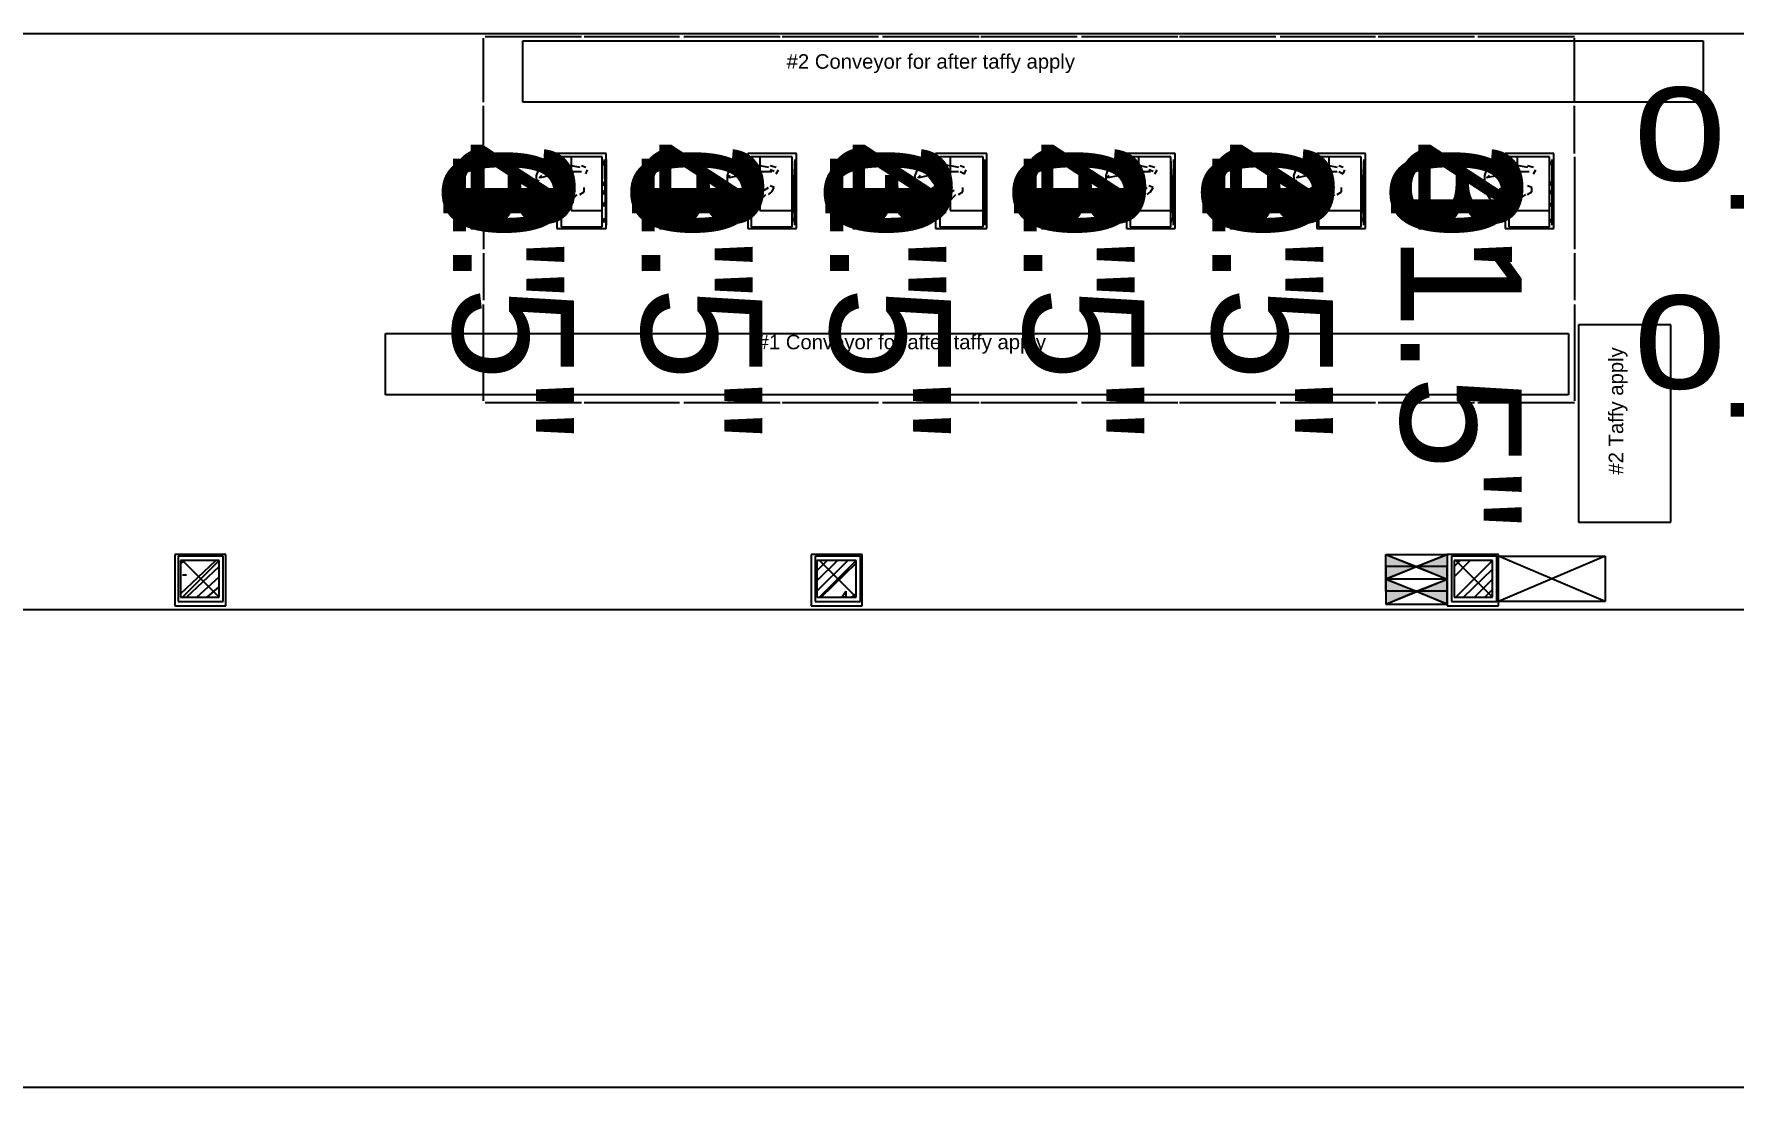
# Model space of a CAD drawing. Header units: millimetres. Extents: x 5 to 415, y 48 to 251.
# Drawn here: x 153.93 to 189.07, y 139.24 to 161.01 of the extents above; entities that cross this region are included whole.
import ezdxf

# ---------------------------------------------------------------- set-up
doc = ezdxf.new("R2010")
doc.units = ezdxf.units.MM
for name, color, linetype in [('H', 7, 'Continuous'), ('P', 7, 'Continuous'), ('T', 7, 'Continuous')]:
    doc.layers.add(name, color=color, linetype=linetype)

msp = doc.modelspace()

# ---------------------------------------------------------------- hatches: boundary and pattern name
at = {"layer": 'H', "linetype": 'Continuous'}
for points in [[(181.91, 149.737), (181.91, 150.248), (182.545, 149.983), (181.91, 149.737)], [(183.18, 149.737), (182.545, 149.983), (183.18, 150.248), (183.18, 149.737)], [(181.91, 149.225), (181.91, 149.737), (182.545, 149.49), (181.91, 149.225)], [(183.18, 149.225), (182.545, 149.49), (183.18, 149.737), (183.18, 149.225)]]:
    msp.add_hatch(color=256, dxfattribs=at).paths.add_polyline_path(points)

# ---------------------------------------------------------------- linework, layer by layer
at = {"layer": 'P'}
for points in [[(282.011, 161.008), (115.094, 161.008)], [(163.266, 160.955), (165.259, 160.955)], [(165.312, 160.955), (167.287, 160.955)], [(167.375, 160.955), (169.369, 160.955)], [(169.404, 160.955), (171.397, 160.955)], [(171.485, 160.955), (173.478, 160.955)], [(173.514, 160.955), (175.507, 160.955)], [(175.595, 160.955), (177.588, 160.955)], [(177.624, 160.955), (179.617, 160.955)], [(179.705, 160.955), (181.681, 160.955)], [(181.733, 160.955), (183.727, 160.955)], [(183.797, 160.955), (185.79, 160.955)], [(163.23, 159.597), (163.23, 160.92)], [(164.042, 159.597), (164.042, 160.867)], [(164.042, 160.867), (188.454, 160.867)], [(185.79, 159.597), (185.79, 160.92)], [(188.454, 160.867), (188.454, 159.597)], [(163.23, 158.538), (163.23, 159.526)], [(188.454, 159.597), (164.042, 159.597)], [(185.79, 158.538), (185.79, 159.526)], [(163.23, 158.468), (163.23, 156.563)], [(165.77, 158.538), (164.747, 158.538)], [(164.747, 158.538), (164.747, 156.986)], [(164.835, 158.468), (164.835, 157.021)], [(165.682, 158.468), (164.835, 158.468)], [(165.047, 158.468), (165.047, 157.357)], [(165.682, 158.468), (165.047, 158.468)], [(165.682, 157.357), (165.682, 158.468)], [(165.682, 157.021), (165.682, 158.468)], [(165.77, 156.986), (165.77, 158.538)], [(169.704, 158.538), (168.698, 158.538)], [(168.698, 158.538), (168.698, 156.986)], [(168.769, 158.468), (168.769, 157.021)], [(169.616, 158.468), (168.769, 158.468)], [(168.945, 158.468), (168.945, 157.357)], [(169.616, 158.468), (168.945, 158.468)], [(169.616, 157.357), (169.616, 158.468)], [(169.616, 157.021), (169.616, 158.468)], [(169.704, 156.986), (169.704, 158.538)], [(173.637, 158.538), (172.579, 158.538)], [(172.579, 158.538), (172.579, 156.986)], [(172.667, 158.468), (172.667, 157.021)], [(173.567, 158.468), (172.667, 158.468)], [(172.879, 158.468), (172.879, 157.357)], [(173.567, 158.468), (172.879, 158.468)], [(173.567, 157.357), (173.567, 158.468)], [(173.567, 157.021), (173.567, 158.468)], [(173.637, 156.986), (173.637, 158.538)], [(177.535, 158.538), (176.53, 158.538)], [(176.53, 158.538), (176.53, 156.986)], [(176.601, 158.468), (176.601, 157.021)], [(177.447, 158.468), (176.601, 158.468)], [(176.777, 158.468), (176.777, 157.357)], [(177.447, 158.468), (176.777, 158.468)], [(177.447, 157.357), (177.447, 158.468)], [(177.447, 157.021), (177.447, 158.468)], [(177.535, 156.986), (177.535, 158.538)], [(181.469, 158.538), (180.463, 158.538)], [(180.463, 158.538), (180.463, 156.986)], [(180.499, 158.468), (180.499, 157.021)], [(181.381, 158.468), (180.499, 158.468)], [(180.71, 158.468), (180.71, 157.357)], [(181.381, 158.468), (180.71, 158.468)], [(181.381, 157.357), (181.381, 158.468)], [(181.381, 157.021), (181.381, 158.468)], [(181.469, 156.986), (181.469, 158.538)], [(185.367, 158.538), (184.362, 158.538)], [(184.362, 158.538), (184.362, 156.986)], [(184.432, 158.468), (184.432, 157.021)], [(185.279, 158.468), (184.432, 158.468)], [(184.609, 158.468), (184.609, 157.357)], [(185.279, 158.468), (184.609, 158.468)], [(185.279, 157.357), (185.279, 158.468)], [(185.279, 157.021), (185.279, 158.468)], [(185.367, 156.986), (185.367, 158.538)], [(185.79, 158.468), (185.79, 156.563)], [(164.324, 158.08), (164.412, 158.291)], [(164.412, 158.291), (164.5, 158.38)], [(164.5, 158.38), (164.677, 158.38)], [(164.624, 158.08), (164.624, 158.291)], [(164.624, 158.256), (164.677, 158.168)], [(164.677, 158.38), (164.8, 158.327)], [(164.835, 158.168), (164.677, 158.203)], [(164.677, 158.168), (164.677, 158.08)], [(164.8, 158.327), (165.047, 158.291)], [(164.888, 158.168), (165.012, 158.168)], [(165.012, 158.168), (165.171, 158.168)], [(165.047, 158.291), (165.223, 158.256)], [(165.171, 158.168), (165.259, 158.168)], [(165.259, 158.291), (165.347, 158.256)], [(165.347, 158.115), (165.382, 158.203)], [(165.735, 158.291), (165.682, 158.38)], [(165.735, 158.291), (165.682, 158.38)], [(165.77, 157.409), (165.735, 158.415)], [(165.77, 157.057), (165.735, 158.415)], [(165.735, 158.38), (165.735, 158.291)], [(165.735, 158.38), (165.735, 158.291)], [(165.77, 158.415), (165.77, 157.409)], [(165.77, 158.415), (165.77, 157.057)], [(168.275, 158.08), (168.346, 158.291)], [(168.346, 158.291), (168.434, 158.38)], [(168.434, 158.38), (168.61, 158.38)], [(168.522, 158.08), (168.522, 158.291)], [(168.522, 158.256), (168.61, 158.168)], [(168.734, 158.168), (168.557, 158.203)], [(168.61, 158.38), (168.734, 158.327)], [(168.61, 158.168), (168.61, 158.08)], [(168.734, 158.327), (168.945, 158.291)], [(168.769, 158.168), (168.945, 158.168)], [(168.945, 158.291), (169.122, 158.256)], [(168.945, 158.168), (169.122, 158.168)], [(169.122, 158.168), (169.192, 158.168)], [(169.157, 158.291), (169.28, 158.256)], [(169.245, 158.168), (169.157, 158.203)], [(169.28, 158.115), (169.333, 158.203)], [(169.668, 157.409), (169.616, 158.415)], [(169.668, 157.057), (169.616, 158.415)], [(169.616, 158.38), (169.616, 158.291)], [(169.616, 158.291), (169.616, 158.38)], [(169.616, 158.38), (169.616, 158.291)], [(169.616, 158.291), (169.616, 158.38)], [(169.668, 158.415), (169.668, 157.409)], [(169.668, 158.415), (169.668, 157.057)], [(172.156, 158.08), (172.244, 158.291)], [(172.244, 158.291), (172.332, 158.38)], [(172.332, 158.38), (172.508, 158.38)], [(172.455, 158.08), (172.455, 158.291)], [(172.455, 158.256), (172.508, 158.168)], [(172.508, 158.38), (172.632, 158.327)], [(172.667, 158.168), (172.508, 158.203)], [(172.508, 158.168), (172.508, 158.08)], [(172.632, 158.327), (172.879, 158.291)], [(172.72, 158.168), (172.843, 158.168)], [(172.843, 158.168), (173.055, 158.168)], [(172.879, 158.291), (173.055, 158.256)], [(173.09, 158.291), (173.179, 158.256)], [(173.09, 158.168), (173.179, 158.115)], [(173.179, 158.115), (173.214, 158.203)], [(173.602, 157.409), (173.567, 158.415)], [(173.602, 157.057), (173.567, 158.415)], [(173.567, 158.38), (173.567, 158.291)], [(173.567, 158.291), (173.567, 158.38)], [(173.567, 158.38), (173.567, 158.291)], [(173.567, 158.291), (173.567, 158.38)], [(173.602, 158.415), (173.602, 157.409)], [(173.602, 158.415), (173.602, 157.057)], [(176.107, 158.08), (176.177, 158.291)], [(176.177, 158.291), (176.265, 158.38)], [(176.265, 158.38), (176.442, 158.38)], [(176.354, 158.08), (176.354, 158.291)], [(176.389, 158.256), (176.442, 158.168)], [(176.565, 158.168), (176.389, 158.203)], [(176.442, 158.38), (176.565, 158.327)], [(176.442, 158.168), (176.442, 158.08)], [(176.565, 158.327), (176.812, 158.291)], [(176.601, 158.168), (176.777, 158.168)], [(176.777, 158.168), (176.953, 158.168)], [(176.812, 158.291), (176.953, 158.256)], [(176.953, 158.168), (177.024, 158.168)], [(176.989, 158.291), (177.112, 158.256)], [(177.077, 158.168), (176.989, 158.203)], [(177.112, 158.115), (177.165, 158.203)], [(177.5, 157.409), (177.447, 158.415)], [(177.5, 157.057), (177.447, 158.415)], [(177.447, 158.38), (177.447, 158.291)], [(177.447, 158.291), (177.447, 158.38)], [(177.447, 158.38), (177.447, 158.291)], [(177.447, 158.291), (177.447, 158.38)], [(177.5, 158.415), (177.5, 157.409)], [(177.5, 158.415), (177.5, 157.057)], [(179.987, 158.08), (180.075, 158.291)], [(180.075, 158.291), (180.164, 158.38)], [(180.164, 158.38), (180.34, 158.38)], [(180.287, 158.08), (180.287, 158.291)], [(180.287, 158.256), (180.34, 158.168)], [(180.34, 158.38), (180.499, 158.327)], [(180.499, 158.168), (180.34, 158.203)], [(180.34, 158.168), (180.34, 158.08)], [(180.499, 158.327), (180.71, 158.291)], [(180.552, 158.168), (180.675, 158.168)], [(180.675, 158.168), (180.887, 158.168)], [(180.71, 158.291), (180.887, 158.256)], [(180.922, 158.291), (181.01, 158.256)], [(180.922, 158.168), (181.01, 158.115)], [(181.01, 158.115), (181.046, 158.203)], [(181.434, 157.409), (181.381, 158.415)], [(181.434, 157.057), (181.381, 158.415)], [(181.381, 158.38), (181.381, 158.291)], [(181.381, 158.291), (181.381, 158.38)], [(181.381, 158.38), (181.381, 158.291)], [(181.381, 158.291), (181.381, 158.38)], [(181.434, 158.415), (181.434, 157.409)], [(181.434, 158.415), (181.434, 157.057)], [(183.938, 158.08), (184.009, 158.291)], [(184.009, 158.291), (184.097, 158.38)], [(184.097, 158.38), (184.273, 158.38)], [(184.221, 158.08), (184.185, 158.291)], [(184.221, 158.256), (184.273, 158.168)], [(184.397, 158.168), (184.221, 158.203)], [(184.273, 158.38), (184.397, 158.327)], [(184.273, 158.168), (184.273, 158.08)], [(184.397, 158.327), (184.644, 158.291)], [(184.432, 158.168), (184.609, 158.168)], [(184.609, 158.168), (184.785, 158.168)], [(184.644, 158.291), (184.82, 158.256)], [(184.785, 158.168), (184.856, 158.168)], [(184.82, 158.291), (184.944, 158.256)], [(184.944, 158.115), (184.997, 158.203)], [(185.332, 158.291), (185.279, 158.38)], [(185.332, 158.291), (185.279, 158.38)], [(185.332, 158.415), (185.332, 157.409)], [(185.332, 157.409), (185.332, 158.415)], [(185.332, 158.415), (185.332, 157.057)], [(185.332, 157.057), (185.332, 158.415)], [(185.332, 158.38), (185.332, 158.291)], [(185.332, 158.38), (185.332, 158.291)], [(164.324, 157.78), (164.324, 158.08)], [(164.324, 157.903), (164.377, 157.992)], [(164.324, 157.78), (164.465, 157.568)], [(164.43, 158.08), (164.377, 158.027)], [(164.377, 157.78), (164.377, 157.868)], [(164.377, 157.833), (164.43, 157.78)], [(164.412, 158.044), (164.588, 158.08)], [(164.588, 157.745), (164.412, 157.78)], [(164.712, 157.833), (164.624, 157.78)], [(164.624, 157.78), (164.677, 157.568)], [(164.712, 157.692), (164.677, 157.78)], [(164.747, 157.903), (164.712, 157.833)], [(164.959, 157.692), (165.135, 157.78)], [(165.312, 157.745), (165.312, 157.833)], [(165.735, 157.868), (165.682, 157.956)], [(165.735, 157.692), (165.682, 157.78)], [(165.735, 157.956), (165.735, 157.868)], [(165.735, 157.78), (165.735, 157.692)], [(168.328, 158.08), (168.275, 158.027)], [(168.275, 157.78), (168.275, 158.08)], [(168.275, 157.903), (168.275, 157.992)], [(168.31, 157.78), (168.275, 157.868)], [(168.275, 157.78), (168.398, 157.568)], [(168.31, 158.044), (168.522, 158.08)], [(168.31, 157.833), (168.363, 157.78)], [(168.522, 157.745), (168.346, 157.78)], [(168.522, 157.78), (168.557, 157.568)], [(168.645, 157.692), (168.61, 157.78)], [(168.645, 157.903), (168.645, 157.833)], [(168.857, 157.692), (169.033, 157.78)], [(169.033, 157.78), (169.122, 157.833)], [(169.245, 157.833), (169.157, 157.868)], [(169.192, 157.745), (169.245, 157.833)], [(169.616, 157.956), (169.616, 157.868)], [(169.616, 157.868), (169.616, 157.956)], [(169.616, 157.78), (169.616, 157.692)], [(169.616, 157.692), (169.616, 157.78)], [(172.156, 157.78), (172.156, 158.08)], [(172.156, 157.78), (172.297, 157.568)], [(172.261, 158.08), (172.208, 158.027)], [(172.208, 157.903), (172.208, 157.992)], [(172.208, 157.78), (172.208, 157.868)], [(172.208, 157.833), (172.261, 157.78)], [(172.244, 158.044), (172.42, 158.08)], [(172.42, 157.745), (172.244, 157.78)], [(172.544, 157.833), (172.455, 157.78)], [(172.455, 157.78), (172.508, 157.568)], [(172.579, 157.903), (172.544, 157.833)], [(172.544, 157.692), (172.544, 157.78)], [(172.791, 157.692), (172.967, 157.78)], [(173.143, 157.745), (173.143, 157.833)], [(173.567, 157.956), (173.567, 157.868)], [(173.567, 157.868), (173.567, 157.956)], [(173.567, 157.78), (173.567, 157.692)], [(173.567, 157.692), (173.567, 157.78)], [(176.16, 158.08), (176.107, 158.027)], [(176.107, 157.78), (176.107, 158.08)], [(176.107, 157.903), (176.107, 157.992)], [(176.142, 157.78), (176.107, 157.868)], [(176.107, 157.78), (176.23, 157.568)], [(176.142, 158.044), (176.354, 158.08)], [(176.142, 157.833), (176.195, 157.78)], [(176.354, 157.745), (176.177, 157.78)], [(176.389, 157.78), (176.389, 157.568)], [(176.477, 157.692), (176.442, 157.78)], [(176.477, 157.903), (176.477, 157.833)], [(176.689, 157.692), (176.865, 157.78)], [(176.865, 157.78), (176.953, 157.833)], [(177.077, 157.833), (176.989, 157.868)], [(177.024, 157.745), (177.077, 157.833)], [(177.447, 157.956), (177.447, 157.868)], [(177.447, 157.868), (177.447, 157.956)], [(177.447, 157.78), (177.447, 157.692)], [(177.447, 157.692), (177.447, 157.78)], [(180.04, 157.78), (179.987, 158.08)], [(180.093, 158.08), (180.04, 158.027)], [(180.04, 157.903), (180.04, 157.992)], [(180.04, 157.78), (180.04, 157.868)], [(180.04, 157.833), (180.093, 157.78)], [(180.04, 157.78), (180.128, 157.568)], [(180.075, 158.044), (180.252, 158.08)], [(180.252, 157.745), (180.075, 157.78)], [(180.375, 157.833), (180.287, 157.78)], [(180.287, 157.78), (180.34, 157.568)], [(180.375, 157.692), (180.375, 157.78)], [(180.411, 157.903), (180.411, 157.833)], [(180.622, 157.692), (180.799, 157.78)], [(180.975, 157.745), (180.975, 157.833)], [(181.381, 157.956), (181.381, 157.868)], [(181.381, 157.868), (181.381, 157.956)], [(181.381, 157.78), (181.381, 157.692)], [(181.381, 157.692), (181.381, 157.78)], [(183.938, 157.78), (183.938, 158.08)], [(183.938, 157.903), (183.938, 157.992)], [(183.974, 157.78), (183.938, 157.868)], [(183.938, 157.78), (184.062, 157.568)], [(184.027, 158.08), (183.974, 158.027)], [(183.974, 158.044), (184.185, 158.08)], [(183.974, 157.833), (184.027, 157.78)], [(184.185, 157.745), (184.009, 157.78)], [(184.309, 157.833), (184.221, 157.78)], [(184.221, 157.78), (184.221, 157.568)], [(184.309, 157.692), (184.273, 157.78)], [(184.309, 157.903), (184.309, 157.833)], [(184.52, 157.692), (184.732, 157.78)], [(184.908, 157.833), (184.82, 157.868)], [(184.908, 157.745), (184.908, 157.833)], [(185.332, 157.868), (185.279, 157.956)], [(185.332, 157.692), (185.279, 157.78)], [(185.332, 157.956), (185.332, 157.868)], [(185.332, 157.78), (185.332, 157.692)], [(164.465, 157.568), (164.536, 157.48)], [(164.536, 157.48), (164.712, 157.48)], [(164.712, 157.48), (164.8, 157.48)], [(164.8, 157.656), (164.959, 157.692)], [(164.8, 157.48), (165.047, 157.568)], [(165.047, 157.568), (165.171, 157.692)], [(165.223, 157.692), (165.312, 157.745)], [(165.735, 157.533), (165.682, 157.445)], [(165.735, 157.445), (165.735, 157.533)], [(168.398, 157.568), (168.487, 157.48)], [(168.487, 157.48), (168.645, 157.48)], [(168.698, 157.621), (168.61, 157.656)], [(168.645, 157.48), (168.734, 157.48)], [(168.734, 157.656), (168.857, 157.692)], [(168.734, 157.48), (168.945, 157.568)], [(168.945, 157.568), (169.069, 157.692)], [(169.122, 157.692), (169.192, 157.745)], [(169.616, 157.445), (169.616, 157.533)], [(169.616, 157.533), (169.616, 157.445)], [(172.297, 157.568), (172.367, 157.48)], [(172.367, 157.48), (172.544, 157.48)], [(172.544, 157.48), (172.632, 157.48)], [(172.632, 157.656), (172.791, 157.692)], [(172.632, 157.48), (172.879, 157.568)], [(172.879, 157.568), (173.002, 157.692)], [(173.055, 157.692), (173.143, 157.745)], [(173.567, 157.445), (173.567, 157.533)], [(173.567, 157.533), (173.567, 157.445)], [(176.23, 157.568), (176.318, 157.48)], [(176.318, 157.48), (176.477, 157.48)], [(176.53, 157.621), (176.442, 157.656)], [(176.477, 157.48), (176.565, 157.48)], [(176.565, 157.656), (176.689, 157.692)], [(176.565, 157.48), (176.777, 157.568)], [(176.777, 157.568), (176.9, 157.692)], [(176.953, 157.692), (177.024, 157.745)], [(177.447, 157.445), (177.447, 157.533)], [(177.447, 157.533), (177.447, 157.445)], [(180.128, 157.568), (180.252, 157.48)], [(180.252, 157.48), (180.375, 157.48)], [(180.463, 157.621), (180.375, 157.656)], [(180.375, 157.48), (180.463, 157.48)], [(180.463, 157.48), (180.71, 157.568)], [(180.499, 157.656), (180.622, 157.692)], [(180.71, 157.568), (180.834, 157.692)], [(180.887, 157.692), (180.975, 157.745)], [(181.381, 157.445), (181.381, 157.533)], [(181.381, 157.533), (181.381, 157.445)], [(184.062, 157.568), (184.15, 157.48)], [(184.15, 157.48), (184.309, 157.48)], [(184.362, 157.621), (184.273, 157.656)], [(184.309, 157.48), (184.397, 157.48)], [(184.397, 157.656), (184.52, 157.692)], [(184.397, 157.48), (184.609, 157.568)], [(184.609, 157.568), (184.785, 157.692)], [(184.82, 157.692), (184.908, 157.745)], [(185.332, 157.533), (185.279, 157.445)], [(185.332, 157.445), (185.332, 157.533)], [(165.047, 157.357), (165.682, 157.357)], [(165.735, 157.198), (165.682, 157.11)], [(165.735, 157.11), (165.735, 157.198)], [(168.945, 157.357), (169.616, 157.357)], [(169.616, 157.11), (169.616, 157.198)], [(169.616, 157.198), (169.616, 157.11)], [(172.879, 157.357), (173.567, 157.357)], [(173.567, 157.11), (173.567, 157.198)], [(173.567, 157.198), (173.567, 157.11)], [(176.777, 157.357), (177.447, 157.357)], [(177.447, 157.11), (177.447, 157.198)], [(177.447, 157.198), (177.447, 157.11)], [(180.71, 157.357), (181.381, 157.357)], [(181.381, 157.11), (181.381, 157.198)], [(181.381, 157.198), (181.381, 157.11)], [(184.609, 157.357), (185.279, 157.357)], [(185.332, 157.198), (185.279, 157.11)], [(185.332, 157.11), (185.332, 157.198)], [(164.747, 156.986), (165.77, 156.986)], [(164.835, 157.021), (165.682, 157.021)], [(168.698, 156.986), (169.704, 156.986)], [(168.769, 157.021), (169.616, 157.021)], [(172.579, 156.986), (173.637, 156.986)], [(172.667, 157.021), (173.567, 157.021)], [(176.53, 156.986), (177.535, 156.986)], [(176.601, 157.021), (177.447, 157.021)], [(180.463, 156.986), (181.469, 156.986)], [(180.499, 157.021), (181.381, 157.021)], [(184.362, 156.986), (185.367, 156.986)], [(184.432, 157.021), (185.279, 157.021)], [(163.23, 156.475), (163.23, 155.504)], [(185.79, 156.475), (185.79, 155.504)], [(163.23, 153.423), (163.23, 155.416)], [(185.79, 155.416), (185.79, 153.423)], [(187.784, 154.993), (185.879, 154.993)], [(185.879, 154.993), (185.879, 150.918)], [(187.784, 150.918), (187.784, 154.993)], [(161.202, 153.547), (161.202, 154.817)], [(161.202, 154.817), (185.667, 154.817)], [(185.667, 154.817), (185.667, 153.547)], [(185.667, 153.547), (161.202, 153.547)], [(163.266, 153.388), (165.259, 153.388)], [(165.312, 153.388), (167.287, 153.388)], [(167.375, 153.388), (169.369, 153.388)], [(169.404, 153.388), (171.397, 153.388)], [(171.485, 153.388), (173.478, 153.388)], [(173.514, 153.388), (175.507, 153.388)], [(175.595, 153.388), (177.588, 153.388)], [(177.624, 153.388), (179.617, 153.388)], [(179.705, 153.388), (181.681, 153.388)], [(181.733, 153.388), (183.727, 153.388)], [(183.797, 153.388), (185.79, 153.388)], [(185.879, 150.918), (187.784, 150.918)], [(156.845, 150.248), (156.845, 149.19)], [(157.903, 150.248), (156.845, 150.248)], [(156.916, 150.213), (156.916, 149.278)], [(157.85, 150.213), (156.916, 150.213)], [(156.968, 149.437), (157.692, 150.125)], [(156.968, 150.072), (157.057, 150.125)], [(156.968, 150.125), (156.968, 149.366)], [(157.762, 150.125), (156.968, 150.125)], [(157.762, 149.366), (157.004, 150.125)], [(157.004, 149.366), (157.762, 150.125)], [(157.762, 149.366), (157.762, 150.125)], [(157.85, 149.278), (157.85, 150.213)], [(157.903, 149.19), (157.903, 150.248)], [(170.004, 150.248), (170.004, 149.19)], [(171.062, 150.248), (170.004, 150.248)], [(170.092, 150.213), (170.092, 149.278)], [(171.027, 150.213), (170.092, 150.213)], [(170.127, 149.913), (170.339, 150.125)], [(170.127, 149.701), (170.55, 150.125)], [(170.127, 149.49), (170.762, 150.125)], [(170.127, 150.125), (170.127, 149.366)], [(170.938, 150.125), (170.127, 150.125)], [(170.938, 149.366), (170.18, 150.125)], [(170.18, 149.366), (170.938, 150.125)], [(170.215, 149.366), (170.938, 150.072)], [(170.938, 149.366), (170.938, 150.125)], [(171.027, 149.278), (171.027, 150.213)], [(171.062, 149.19), (171.062, 150.248)], [(181.892, 150.248), (182.527, 150.001)], [(181.892, 150.001), (181.892, 150.248)], [(181.892, 149.737), (181.892, 150.248)], [(181.892, 150.248), (183.162, 150.248)], [(181.892, 150.248), (183.162, 149.737)], [(183.162, 150.248), (181.892, 149.737)], [(182.527, 150.001), (183.162, 150.248)], [(183.162, 150.248), (183.162, 149.19)], [(184.221, 150.248), (183.162, 150.248)], [(183.162, 150.248), (183.162, 150.001)], [(183.162, 150.248), (183.162, 149.737)], [(183.25, 150.213), (183.25, 149.278)], [(184.185, 150.213), (183.25, 150.213)], [(183.303, 150.001), (183.427, 150.125)], [(183.303, 149.789), (183.638, 150.125)], [(183.303, 150.125), (183.303, 149.366)], [(184.097, 150.125), (183.303, 150.125)], [(184.097, 149.366), (183.339, 150.125)], [(183.339, 149.366), (184.097, 150.125)], [(184.097, 149.366), (184.097, 150.125)], [(184.185, 149.278), (184.185, 150.213)], [(184.221, 149.19), (184.221, 150.248)], [(184.221, 149.278), (184.221, 150.213)], [(184.221, 150.213), (186.425, 150.213)], [(186.425, 149.278), (184.221, 150.213)], [(186.425, 150.213), (184.221, 149.278)], [(186.425, 150.213), (186.425, 149.278)], [(157.004, 149.825), (157.092, 149.825)], [(157.004, 149.825), (157.092, 149.825)], [(157.092, 149.366), (157.762, 150.001)], [(157.304, 149.366), (157.762, 149.789)], [(182.527, 150.001), (181.892, 150.001)], [(182.527, 150.001), (181.892, 150.001)], [(181.892, 150.001), (181.892, 149.737)], [(181.892, 149.737), (182.527, 150.001)], [(181.892, 149.737), (182.527, 149.49)], [(181.892, 149.49), (181.892, 149.737)], [(183.162, 149.737), (181.892, 149.737)], [(181.892, 149.737), (181.892, 149.225)], [(181.892, 149.225), (183.162, 149.737)], [(183.162, 149.225), (181.892, 149.737)], [(183.162, 149.737), (181.892, 149.737)], [(183.162, 150.001), (182.527, 150.001)], [(183.162, 150.001), (182.527, 150.001)], [(182.527, 150.001), (183.162, 149.737)], [(182.527, 149.49), (183.162, 149.737)], [(183.162, 149.737), (183.162, 150.001)], [(183.162, 149.737), (183.162, 149.49)], [(183.162, 149.225), (183.162, 149.737)], [(183.497, 149.366), (184.097, 149.948)], [(183.727, 149.366), (184.097, 149.737)], [(156.968, 149.366), (157.762, 149.366)], [(157.515, 149.366), (157.762, 149.578)], [(170.127, 149.366), (170.938, 149.366)], [(170.639, 149.366), (170.727, 149.49)], [(170.727, 149.366), (170.639, 149.366)], [(170.727, 149.49), (170.727, 149.366)], [(170.85, 149.366), (170.938, 149.437)], [(182.527, 149.49), (181.892, 149.49)], [(182.527, 149.49), (181.892, 149.49)], [(181.892, 149.49), (181.892, 149.225)], [(181.892, 149.225), (182.527, 149.49)], [(183.162, 149.49), (182.527, 149.49)], [(183.162, 149.49), (182.527, 149.49)], [(182.527, 149.49), (183.162, 149.225)], [(183.162, 149.225), (183.162, 149.49)], [(183.303, 149.366), (184.097, 149.366)], [(183.938, 149.366), (184.097, 149.525)], [(282.011, 149.102), (115.094, 149.102)], [(156.845, 149.19), (157.903, 149.19)], [(156.916, 149.278), (157.85, 149.278)], [(170.004, 149.19), (171.062, 149.19)], [(170.092, 149.278), (171.027, 149.278)], [(181.892, 149.225), (183.162, 149.225)], [(183.162, 149.19), (184.221, 149.19)], [(183.25, 149.278), (184.185, 149.278)], [(186.425, 149.278), (184.221, 149.278)], [(64.682, 139.241), (282.011, 139.241)]]:
    msp.add_lwpolyline(points, dxfattribs=at)

# ---------------------------------------------------------------- texts
at = {"layer": 'T', "char_height": 0.3, "attachment_point": 7}
for s, insert in [('{\\fArial|b0|i0|c0|p18;#2 Conveyor for after taffy apply}', (169.5, 160.2)), ('{\\fArial|b0|i0|c0|p18;#1 Conveyor for after taffy apply}', (168.9, 154.4))]:
    msp.add_mtext(s, dxfattribs=dict(at, insert=insert))
at = {"layer": 'T', "attachment_point": 1}
for s, insert, char_height, rotation in [('{\\fArial|b0|i0|c0|p18;l e n a P  hc u To}', (213.4, 157.4), 2.5, 180), ('{\\fArial|b0|i0|c0|p18;0"}', (164.9, 158.7), 2.5, 270), ('{\\fArial|b0|i0|c0|p18;4}', (164.9, 158.8), 2.5, 270), ('{\\fArial|b0|i0|c0|p18;3}', (165.1, 158.8), 2.5, 270), ('{\\fArial|b0|i0|c0|p18;0"}', (168.8, 158.7), 2.5, 270), ('{\\fArial|b0|i0|c0|p18;4}', (168.8, 158.8), 2.5, 270), ('{\\fArial|b0|i0|c0|p18;3}', (169, 158.8), 2.5, 270), ('{\\fArial|b0|i0|c0|p18;0"}', (172.8, 158.7), 2.5, 270), ('{\\fArial|b0|i0|c0|p18;4}', (172.8, 158.8), 2.5, 270), ('{\\fArial|b0|i0|c0|p18;3}', (172.9, 158.8), 2.5, 270), ('{\\fArial|b0|i0|c0|p18;0"}', (176.7, 158.7), 2.5, 270), ('{\\fArial|b0|i0|c0|p18;4}', (176.7, 158.8), 2.5, 270), ('{\\fArial|b0|i0|c0|p18;3}', (176.9, 158.8), 2.5, 270), ('{\\fArial|b0|i0|c0|p18;0"}', (180.6, 158.7), 2.5, 270), ('{\\fArial|b0|i0|c0|p18;4}', (180.6, 158.8), 2.5, 270), ('{\\fArial|b0|i0|c0|p18;3}', (180.8, 158.8), 2.5, 270), ('{\\fArial|b0|i0|c0|p18;0"}', (184.5, 158.7), 2.5, 270), ('{\\fArial|b0|i0|c0|p18;4}', (184.5, 158.8), 2.5, 270), ('{\\fArial|b0|i0|c0|p18;31.5"}', (184.7, 158.8), 2.5, 270), ('{\\fArial|b0|i0|c0|p18;1.5"}', (165.1, 158.7), 2.5, 270), ('{\\fArial|b0|i0|c0|p18;1.5"}', (169, 158.7), 2.5, 270), ('{\\fArial|b0|i0|c0|p18;1.5"}', (172.9, 158.7), 2.5, 270), ('{\\fArial|b0|i0|c0|p18;1.5"}', (176.9, 158.7), 2.5, 270), ('{\\fArial|b0|i0|c0|p18;1.5"}', (180.8, 158.7), 2.5, 270), ('{\\fArial|b0|i0|c0|p18;l e n a P  hc u To}', (213.4, 153.1), 2.5, 180), ('{\\fArial|b0|i0|c0|p18;#2 Taffy apply}', (186.5, 151.9), 0.3, 90)]:
    msp.add_mtext(s, dxfattribs=dict(at, insert=insert, char_height=char_height, rotation=rotation))

doc.saveas('drawing.dxf')
